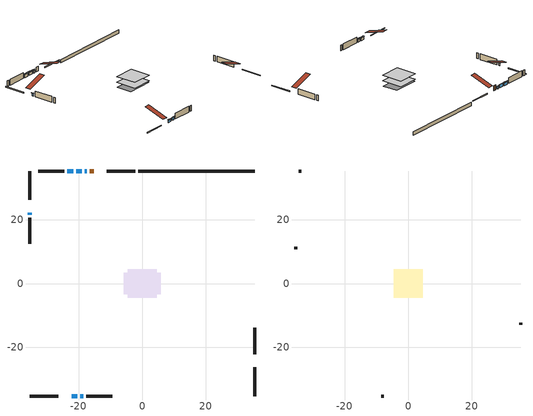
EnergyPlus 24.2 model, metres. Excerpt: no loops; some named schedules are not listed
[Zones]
conditioned space
 floor adiabatic (AdiabaticFloorConstruction): -4.53,-4.53 -4.53,4.53 4.53,4.53 4.53,-4.53 z0.2
 floor foundation (Slab1 construction): -5.75,-3.39 -5.75,3.39 5.75,3.39 5.75,-3.39 z-1.27
 wall outside (RimJoist1 construction): -2.16,35.34 -11.13,35.34 / -35.34,-35.34 -26.38,-35.34 / -35.34,35.34 -35.34,26.38 / 35.34,-35.34 35.34,-26.38 z0.2:0.5
 wall outside (AdiabaticWallConstruction 1): -15.31,35.34 -16.49,35.34 z0.2:2.23
 wall outside (AdiabaticWallConstruction): -17.41,35.34 -18.03,35.34 / -35.34,22.2 -35.34,21.58 z0.2:1.32; -18.95,35.34 -20.78,35.34 / -21.71,35.34 -23.54,35.34 / -19.44,-35.34 -18.52,-35.34 z0.2:1.42; -22.2,-35.34 -20.37,-35.34 z0.2:1.22
 wall outside (Wall1 construction): -24.47,35.34 -32.71,35.34 / -17.59,-35.34 -9.36,-35.34 / -35.34,20.66 -35.34,12.42 / 35.34,-22.2 35.34,-13.96 z0.2:2.64
 wall foundation (FoundationWall1 construction): 35.34,35.34 -1.24,35.34 z-1.27:0.2
 window (WindowConstruction 4): -17.42,35.34 -18.03,35.34 z0.2:1.32
 window (WindowConstruction 5): -35.34,22.2 -35.34,21.59 z0.2:1.32
 window (WindowConstruction): -18.95,35.34 -20.78,35.34 z0.2:1.42
 window (WindowConstruction 1): -21.71,35.34 -23.54,35.34 z0.2:1.42
 window (WindowConstruction 2): -22.2,-35.34 -20.37,-35.34 z0.2:1.21
 window (WindowConstruction 3): -19.44,-35.34 -18.52,-35.34 z0.2:1.42
 door (Door): -15.31,35.34 -16.49,35.34 z0.2:2.23
 ceiling adiabatic (AdiabaticFloorConstruction): 4.53,-4.53 4.53,4.53 -4.53,4.53 -4.53,-4.53 z0.2
attic - vented
 floor to conditioned space (Floor1 construction Reversed): -4.53,-4.53 -4.53,4.53 4.53,4.53 4.53,-4.53 z2.64
 wall outside (Wall2 construction): -33.64,35.34 -34.41,35.34 / -8.43,-35.34 -7.65,-35.34 / -35.34,11.49 -35.34,10.71 / 35.34,-13.03 35.34,-12.25 z0.2:2.64
 roof outside (Roof1 construction): -14.38,35.34,2.64 -14.38,26.51,5.58 -12.06,26.51,5.58 -12.06,35.34,2.64; -23.12,-35.34,2.64 -23.12,-26.51,5.58 -25.45,-26.51,5.58 -25.45,-35.34,2.64; -35.34,23.12,2.64 -26.51,23.12,5.58 -26.51,25.45,5.58 -35.34,25.45,2.64; 35.34,-23.12,2.64 26.51,-23.12,5.58 26.51,-25.45,5.58 35.34,-25.45,2.64
shading: -18.23,35.34 -17.21,35.34 -17.21,35.75 -18.23,35.75 z1.52; -35.34,21.38 -35.34,22.4 -35.75,22.4 -35.75,21.38 z1.52; -20.98,35.34 -18.75,35.34 -18.75,35.75 -20.98,35.75 z1.62; -23.74,35.34 -21.51,35.34 -21.51,35.75 -23.74,35.75 z1.62; -20.17,-35.34 -22.4,-35.34 -22.4,-35.75 -20.17,-35.75 z1.42; -18.32,-35.34 -19.64,-35.34 -19.64,-35.75 -18.32,-35.75 z1.62
[Building]
Building 1: Terrain=Suburbs
[Site:Location]
Fredericton_NB: Latitude {deg}=45.87; Longitude {deg}=-66.54; Time Zone {hr}=-4; Elevation {m}=21; Keep Site Location Information=Yes
[Site:GroundTemperature:Shallow]
1.40444, -0.745387, -0.917552, 0.102649, 4.19819, 8.27465, 11.8087, 14.0475, 14.2377, 12.4168, 8.97287, 5.02146
[Site:WaterMainsTemperature]
Calculation Method=Schedule; Temperature Schedule=mains temperature schedule
[Material] Roughness=Rough; Thermal Absorptance=0.9
Name | Thickness {m} | Conductivity {W/m-K} | Density {kg/m3} | Specific Heat {J/kg-K} | Solar Absorptance | Visible Absorptance
asphalt or fiberglass shingles | 0.00635 | 0.162714 | 1121.4 | 1465.45 | 0.4 | 0.4
ceiling loosefill ins | 0.254 | 0.0480833 | 16.02 | 1046.75 | 0.7 | 0.7
ceiling stud and cavity | 0.1397 | 0.103709 | 65.682 | 1177.47 | 0.7 | 0.7
concrete 4.0 in. | 0.1016 | 1.803125 | 2242.8 | 837.4 | 0.7 | 0.7
concrete 8.0 in. | 0.2032 | 1.803125 | 2242.8 | 837.4 | 0.7 | 0.7
door material | 0.04445 | 0.0451087 | 512.64 | 1214.23 | 0.7 | 0.7
exterior vertical ins | 0.0439632 | 0.029427 | 32.04 | 1214.23 | 0.7 | 0.7
floor covering | 0.0127 | 0.0433444 | 54.468 | 1339.84 | 0.6 | 0.6
floor rigid ins; wall rigid ins 1 | 0.512978 | 0.029427 | 32.04 | 1214.23 | 0.7 | 0.7
floor stud and cavity | 0.1397 | 1.75129 | 37.0049 | 1207.88 | 0.7 | 0.7
furniture material conditioned space 1 | 0.1524 | 0.115458 | 640.8 | 1214.23 | 0.6 | 0.6
gypsum board | 0.0127 | 0.160291 | 801 | 837.4 | 0.6 | 0.6
gypsum board 1 | 0.0127 | 0.160291 | 801 | 837.4 | 0.7 | 0.7
osb sheathing 0.5 in. | 0.0127 | 0.115458 | 512.64 | 1214.23 | 0.7 | 0.7
osb sheathing 0.75 in. | 0.01905 | 0.115458 | 512.64 | 1214.23 | 0.7 | 0.7
osb sheathing 2.0 in. | 0.0508 | 0.115458 | 512.64 | 1214.23 | 0.7 | 0.7
rim joist rigid ins; wall rigid ins | 0.051816 | 0.029427 | 32.04 | 1214.23 | 0.7 | 0.7
rim joist stud and cavity | 0.0508 | 0.0402607 | 125.044 | 1163.47 | 0.6 | 0.6
wall stud and cavity | 0.1397 | 0.215597 | 139.0536 | 1170.24 | 0.7 | 0.7
wall stud and cavity 1 | 0.0889 | 6.9971 | 50.32683 | 1063.81 | 0.6 | 0.6
wall stud and cavity 2 | 0.0889 | 0.380278 | 52.3479 | 1209.89 | 0.7 | 0.7
wall stud and cavity 3 | 0.0889 | 0.391764 | 83.0341 | 1211.67 | 0.7 | 0.7
wood siding | 0.0254 | 0.102417 | 544.68 | 1172.36 | 0.4 | 0.4
wood siding 1 | 0.00254 | 0.102417 | 544.68 | 1172.36 | 0.4 | 0.4
wood siding 2; wood siding 3; wood siding 4 | 0.0254 | 0.102417 | 544.68 | 1172.36 | 0.7 | 0.7
[WindowMaterial:SimpleGlazingSystem]
Name | U-Factor {W/m2-K} | Solar Heat Gain Coefficient
WindowMaterial | 2.93609 | 0.65
WindowMaterial 1 | 2.904297 | 0.68
WindowMaterial 2 | 2.94461 | 0.64
WindowMaterial 3 | 2.97073 | 0.62
[Construction]
AdiabaticFloorConstruction: floor stud and cavity, floor rigid ins, osb sheathing 0.75 in., floor covering
AdiabaticWallConstruction: wood siding 3, wall rigid ins 1, wall stud and cavity 2, gypsum board
AdiabaticWallConstruction 1: wood siding 4, wall rigid ins 1, wall stud and cavity 2, gypsum board
Door: door material
Floor1 construction Reversed: gypsum board, ceiling stud and cavity, ceiling loosefill ins
FoundationWall1 construction: concrete 8.0 in., gypsum board 1
furniture construction conditioned space 1: furniture material conditioned space 1
PartitionWallConstruction: gypsum board, wall stud and cavity 3, gypsum board
RimJoist1 construction: wood siding 2, rim joist rigid ins, osb sheathing 2.0 in., rim joist stud and cavity
Roof1 construction: asphalt or fiberglass shingles
Slab1 construction: concrete 4.0 in.
Wall1 construction: wood siding, wall rigid ins, osb sheathing 0.5 in., wall stud and cavity, gypsum board
Wall2 construction: wood siding 1, wall stud and cavity 1
WindowConstruction; WindowConstruction 3: WindowMaterial
WindowConstruction 1: WindowMaterial 1
WindowConstruction 2: WindowMaterial 2
WindowConstruction 4; WindowConstruction 5: WindowMaterial 3
[Zone] Multiplier=1; Part of Total Floor Area=Yes
Name | Volume {m3}
attic - vented | 39.2357
conditioned space | 339
[Space]
Name | Zone | Volume {m3}
attic - vented 1 | attic - vented | 39.2357
conditioned space 1 | conditioned space | 339
[ZoneInfiltration:EffectiveLeakageArea]
infil attic - vented 1: Zone or Space=attic - vented 1; Schedule=Always On Discrete; Effective Air Leakage Area {cm2}=3285.6; Stack Coefficient=0.000374178; Wind Coefficient=1.30695e-05
[ZoneMixing]
whole house fan mix: Zone or Space=attic - vented; Schedule=Always On Continuous; Design Flow Rate Calculation Method=Flow/Zone; Design Flow Rate {m3/s}=0; Source Zone or Space=conditioned space
[SurfaceProperty:ExposedFoundationPerimeter]
Slab1: Exposed Perimeter Calculation Method=TotalExposedPerimeter; Total Exposed Perimeter {m}=36.577
[InternalMass] Zone or ZoneList=conditioned space; Space or SpaceList=conditioned space 1
Name | Construction | Surface Area {m2}
furniture mass conditioned space 1 | furniture construction conditioned space 1 | 64.0601
partition wall mass | PartitionWallConstruction | 160.15
[Lights]
interior lighting: Zone or ZoneList or Space or SpaceList=conditioned space 1; Schedule=interior lighting schedule; Design Level Calculation Method=LightingLevel; Lighting Level {W}=343.2; Return Air Fraction=0; Fraction Radiant=0.6; Fraction Visible=0.2; Fraction Replaceable=1
[People]
occupants: Zone or ZoneList or Space or SpaceList=conditioned space 1; Number of People Schedule=occupants schedule; Number of People Calculation Method=People; Number of People=3; Fraction Radiant=0.314171; Sensible Heat Fraction=0.56303; Activity Level Schedule=occupants activity schedule; Carbon Dioxide Generation Rate {m3/s-W}=0; Enable ASHRAE 55 Comfort Warnings=No; Mean Radiant Temperature Calculation Type=EnclosureAveraged
[ElectricEquipment] Zone or ZoneList or Space or SpaceList=conditioned space 1; Design Level Calculation Method=EquipmentLevel
Name | Schedule | Design Level {W} | Fraction Latent | Fraction Radiant | Fraction Lost
clothes dryer | clothes dryer schedule | 140.772 | 0.015 | 0.081 | 0.85
clothes washer | clothes washer schedule | 32.1985 | 0.03 | 0.162 | 0.7
cooking range | cooking range schedule | 215.147 | 0.08 | 0.432 | 0.2
dishwasher | dishwasher schedule | 66.8632 | 0.3 | 0.18 | 0.4
fridge | fridge schedule | 72.9452 | 0 | 0.6 | 0
mech vent house fan | mech vent house fan schedule | 23.1967 | 0 | 0 | 0.5
mech vent house fan cfis | mech vent house fan cfis schedule | 0 | 0 | 0 | 0
misc plug loads | misc plug loads schedule | 494.7 | 0.045 | 0.513 | 0.1
whole house fan | Always On Discrete | 0 | 0 | 0 | 1
[OtherEquipment] Zone or ZoneList or Space or SpaceList=conditioned space 1; Design Level Calculation Method=EquipmentLevel
Name | Fuel Type | Schedule | Design Level {W} | Fraction Latent | Fraction Radiant | Fraction Lost
clothes dryer 1 | Electricity | clothes dryer schedule | 0 | 0.015 | 0.081 | 0.85
cooking range 1 | Electricity | cooking range schedule | 0 | 0.08 | 0.432 | 0.2
general water use latent | None | general water use schedule | 62.594 | 1 | 0 | 0
general water use sensible | None | general water use schedule | -61.6891 | 0 | 0.6 | 0
mech vent house fan latent load | None | Always On Discrete | 0 | 1 | 0 | 0
mech vent house fan sensible load | None | Always On Discrete | 0 | 0 | 0 | 0
water heater energy adjustment1 | Electricity | Always On Discrete | 0.01 | 0 | 0 | 1
[ZoneInfiltration:DesignFlowRate] Zone or ZoneList or Space or SpaceList=conditioned space 1; Schedule=Always On Discrete; Design Flow Rate Calculation Method=Flow/Zone; Design Flow Rate {m3/s}=0
infil flow; natural vent flow; whole house fan flow
[ZoneControl:Thermostat]
conditioned space Thermostat: Zone or ZoneList=conditioned space; Control Type Schedule=conditioned space Thermostat Schedule; Control 1=conditioned space temperature setpoint; Temperature Difference Between Cutout And Setpoint {deltaC}=0
[ZoneHVAC:Baseboard:Convective:Electric]
electric baseboard: Availability Schedule=Always On Discrete; Heating Design Capacity {W}=6312.46; Efficiency=1
[Zone equipment]
conditioned space: electric baseboard
[Foundation:Kiva]
Foundation Kiva 1: Initial Indoor Air Temperature {C}=18; Wall Height Above Grade {m}=0.199979; Wall Depth Below Slab {m}=0.2032; Custom Block Material Name 1=exterior vertical ins; Custom Block Depth 1 {m}=1.46999; Custom Block X Position 1 {m}=0.2159; Custom Block Z Position 1 {m}=0
[Foundation:Kiva:Settings]
Soil Conductivity {W/m-K}=0.849921; Soil Density {kg/m3}=1842.3; Soil Specific Heat {J/kg-K}=418.7; Ground Solar Absorptivity=0.9; Ground Thermal Absorptivity=0.9; Ground Surface Roughness {m}=0.03; Far-Field Width {m}=40; Deep-Ground Boundary Condition=ZeroFlux; Deep-Ground Depth {m}=40; Minimum Cell Dimension {m}=0.2; Maximum Cell Growth Coefficient=3; Simulation Timestep=Timestep
[Exterior:Lights]
exterior lighting: Schedule=exterior lighting schedule; Design Level {W}=75.6
[EnergyManagementSystem:GlobalVariable]
infil_program_Qfan
infil_program_Qinf
natural_vent_program_Qnv
natural_vent_program_Qwhf
[EnergyManagementSystem:Sensor]
Name | Output:Variable or Output:Meter Index Key | Output:Variable or Output:Meter
airflow_gain | infil flow | Infiltration Sensible Heat Gain Energy
airflow_gain_1 | natural vent flow | Infiltration Sensible Heat Gain Energy
airflow_gain_2 | whole house fan flow | Infiltration Sensible Heat Gain Energy
airflow_loss | infil flow | Infiltration Sensible Heat Loss Energy
airflow_loss_1 | natural vent flow | Infiltration Sensible Heat Loss Energy
airflow_loss_2 | whole house fan flow | Infiltration Sensible Heat Loss Energy
clg_load_cond |  | Cooling:EnergyTransfer:Zone:CONDITIONED SPACE
clg_sp_s; clg_sp_s_1 | cooling setpoint | Schedule Value
clothes_dryer_exhaust_0_sch_s | clothes dryer exhaust 0 schedule | Schedule Value
conditioned_space_clg_unmet_s | conditioned space | Zone Cooling Setpoint Not Met Time
conditioned_space_htg_unmet_s | conditioned space | Zone Heating Setpoint Not Met Time
cool_season | cooling season schedule | Schedule Value
fridge_tin_s; tin_s; tin_s_1 | conditioned space | Zone Mean Air Temperature
htg_load_cond |  | Heating:EnergyTransfer:Zone:CONDITIONED SPACE
htg_sp_s; htg_sp_s_1 | heating setpoint | Schedule Value
ig_ee_conv | clothes dryer | Electric Equipment Convective Heating Energy
ig_ee_conv_2 | cooking range | Electric Equipment Convective Heating Energy
ig_ee_conv_4 | fridge | Electric Equipment Convective Heating Energy
ig_ee_conv_5 | misc plug loads | Electric Equipment Convective Heating Energy
ig_ee_conv_6 | whole house fan | Electric Equipment Convective Heating Energy
ig_ee_rad | clothes dryer | Electric Equipment Radiant Heating Energy
ig_ee_rad_2 | cooking range | Electric Equipment Radiant Heating Energy
ig_ee_rad_4 | fridge | Electric Equipment Radiant Heating Energy
ig_ee_rad_5 | misc plug loads | Electric Equipment Radiant Heating Energy
ig_ee_rad_6 | whole house fan | Electric Equipment Radiant Heating Energy
ig_lgt_conv | interior lighting | Lights Convective Heating Energy
ig_lgt_rad | interior lighting | Lights Radiant Heating Energy
ig_lgt_vis | interior lighting | Lights Visible Radiation Heating Energy
ig_oe_conv | clothes dryer 1 | Other Equipment Convective Heating Energy
ig_oe_conv_1 | cooking range 1 | Other Equipment Convective Heating Energy
ig_oe_conv_2 | general water use latent | Other Equipment Convective Heating Energy
ig_oe_conv_3 | general water use sensible | Other Equipment Convective Heating Energy
ig_oe_conv_4 | water heater energy adjustment1 | Other Equipment Convective Heating Energy
ig_oe_rad | clothes dryer 1 | Other Equipment Radiant Heating Energy
ig_oe_rad_1 | cooking range 1 | Other Equipment Radiant Heating Energy
ig_oe_rad_2 | general water use latent | Other Equipment Radiant Heating Energy
ig_oe_rad_3 | general water use sensible | Other Equipment Radiant Heating Energy
ig_oe_rad_4 | water heater energy adjustment1 | Other Equipment Radiant Heating Energy
ig_ppl_conv | occupants | People Convective Heating Energy
ig_ppl_rad | occupants | People Radiant Heating Energy
im_conv | furniture mass conditioned space 1 | Surface Inside Face Convection Heat Gain Energy
im_conv_1 | partition wall mass | Surface Inside Face Convection Heat Gain Energy
im_ig | furniture mass conditioned space 1 | Surface Inside Face Internal Gains Radiation Heat Gain Energy
im_ig_1 | partition wall mass | Surface Inside Face Internal Gains Radiation Heat Gain Energy
im_lgt | furniture mass conditioned space 1 | Surface Inside Face Lights Radiation Heat Gain Energy
im_lgt_1 | partition wall mass | Surface Inside Face Lights Radiation Heat Gain Energy
im_sol | furniture mass conditioned space 1 | Surface Inside Face Solar Radiation Heat Gain Energy
im_sol_1 | partition wall mass | Surface Inside Face Solar Radiation Heat Gain Energy
im_surf | furniture mass conditioned space 1 | Surface Inside Face Net Surface Thermal Radiation Heat Gain Energy
im_surf_1 | partition wall mass | Surface Inside Face Net Surface Thermal Radiation Heat Gain Energy
mv_conv | mech vent house fan | Electric Equipment Convective Heating Energy
mv_conv_1 | mech vent house fan cfis | Electric Equipment Convective Heating Energy
mv_conv_2 | mech vent house fan latent load | Other Equipment Convective Heating Energy
mv_conv_3 | mech vent house fan sensible load | Other Equipment Convective Heating Energy
mv_rad | mech vent house fan | Electric Equipment Radiant Heating Energy
mv_rad_1 | mech vent house fan cfis | Electric Equipment Radiant Heating Energy
mv_rad_2 | mech vent house fan latent load | Other Equipment Radiant Heating Energy
mv_rad_3 | mech vent house fan sensible load | Other Equipment Radiant Heating Energy
natural_vent_s | natural vent schedule | Schedule Value
out_pb_s |  | Site Outdoor Air Barometric Pressure
out_wt_s |  | Site Outdoor Air Humidity Ratio
site_vw_s |  | Site Wind Speed
ss_back_out | Window1 | Surface Window Shortwave from Zone Back Out Window Heat Transfer Rate
ss_back_out_1 | Window2 | Surface Window Shortwave from Zone Back Out Window Heat Transfer Rate
ss_back_out_2 | Window3 | Surface Window Shortwave from Zone Back Out Window Heat Transfer Rate
ss_back_out_3 | Window5 | Surface Window Shortwave from Zone Back Out Window Heat Transfer Rate
ss_back_out_4 | Window6 | Surface Window Shortwave from Zone Back Out Window Heat Transfer Rate
ss_back_out_5 | Window8 | Surface Window Shortwave from Zone Back Out Window Heat Transfer Rate
ss_conv | Door1 | Surface Inside Face Convection Heat Gain Energy
ss_conv_1 | Window1 | Surface Inside Face Convection Heat Gain Energy
ss_conv_2 | Window2 | Surface Inside Face Convection Heat Gain Energy
ss_conv_3 | Window3 | Surface Inside Face Convection Heat Gain Energy
ss_conv_4 | Window5 | Surface Inside Face Convection Heat Gain Energy
ss_conv_5 | Window6 | Surface Inside Face Convection Heat Gain Energy
ss_conv_6 | Window8 | Surface Inside Face Convection Heat Gain Energy
ss_ig | Door1 | Surface Inside Face Internal Gains Radiation Heat Gain Energy
ss_ig_1 | Window1 | Surface Inside Face Internal Gains Radiation Heat Gain Energy
ss_ig_2 | Window2 | Surface Inside Face Internal Gains Radiation Heat Gain Energy
ss_ig_3 | Window3 | Surface Inside Face Internal Gains Radiation Heat Gain Energy
ss_ig_4 | Window5 | Surface Inside Face Internal Gains Radiation Heat Gain Energy
ss_ig_5 | Window6 | Surface Inside Face Internal Gains Radiation Heat Gain Energy
ss_ig_6 | Window8 | Surface Inside Face Internal Gains Radiation Heat Gain Energy
ss_lgt | Door1 | Surface Inside Face Lights Radiation Heat Gain Energy
ss_sol | Door1 | Surface Inside Face Solar Radiation Heat Gain Energy
ss_surf | Door1 | Surface Inside Face Net Surface Thermal Radiation Heat Gain Energy
ss_surf_1 | Window1 | Surface Inside Face Net Surface Thermal Radiation Heat Gain Energy
ss_surf_2 | Window2 | Surface Inside Face Net Surface Thermal Radiation Heat Gain Energy
ss_surf_3 | Window3 | Surface Inside Face Net Surface Thermal Radiation Heat Gain Energy
ss_surf_4 | Window5 | Surface Inside Face Net Surface Thermal Radiation Heat Gain Energy
ss_surf_5 | Window6 | Surface Inside Face Net Surface Thermal Radiation Heat Gain Energy
ss_surf_6 | Window8 | Surface Inside Face Net Surface Thermal Radiation Heat Gain Energy
ss_trans_in | Window1 | Surface Window Transmitted Solar Radiation Rate
ss_trans_in_1 | Window2 | Surface Window Transmitted Solar Radiation Rate
ss_trans_in_2 | Window3 | Surface Window Transmitted Solar Radiation Rate
ss_trans_in_3 | Window5 | Surface Window Transmitted Solar Radiation Rate
ss_trans_in_4 | Window6 | Surface Window Transmitted Solar Radiation Rate
ss_trans_in_5 | Window8 | Surface Window Transmitted Solar Radiation Rate
ss_trans_out | Window1 | Surface Inside Face Initial Transmitted Diffuse Transmitted Out Window Solar Radiation Rate
ss_trans_out_1 | Window2 | Surface Inside Face Initial Transmitted Diffuse Transmitted Out Window Solar Radiation Rate
ss_trans_out_2 | Window3 | Surface Inside Face Initial Transmitted Diffuse Transmitted Out Window Solar Radiation Rate
ss_trans_out_3 | Window5 | Surface Inside Face Initial Transmitted Diffuse Transmitted Out Window Solar Radiation Rate
ss_trans_out_4 | Window6 | Surface Inside Face Initial Transmitted Diffuse Transmitted Out Window Solar Radiation Rate
ss_trans_out_5 | Window8 | Surface Inside Face Initial Transmitted Diffuse Transmitted Out Window Solar Radiation Rate
s_conv | Floor1 | Surface Inside Face Convection Heat Gain Energy
s_conv_1 | FoundationWall1 | Surface Inside Face Convection Heat Gain Energy
s_conv_10 | Wall1:180 | Surface Inside Face Convection Heat Gain Energy
s_conv_11 | Wall1:270 | Surface Inside Face Convection Heat Gain Energy
s_conv_12 | Wall1:90 | Surface Inside Face Convection Heat Gain Energy
s_conv_2 | inferred conditioned ceiling | Surface Inside Face Convection Heat Gain Energy
s_conv_3 | inferred conditioned floor | Surface Inside Face Convection Heat Gain Energy
s_conv_4 | RimJoist1:0 | Surface Inside Face Convection Heat Gain Energy
s_conv_5 | RimJoist1:180 | Surface Inside Face Convection Heat Gain Energy
s_conv_6 | RimJoist1:270 | Surface Inside Face Convection Heat Gain Energy
s_conv_7 | RimJoist1:90 | Surface Inside Face Convection Heat Gain Energy
s_conv_8 | Slab1 | Surface Inside Face Convection Heat Gain Energy
s_conv_9 | Wall1:0 | Surface Inside Face Convection Heat Gain Energy
s_ig | Floor1 | Surface Inside Face Internal Gains Radiation Heat Gain Energy
s_ig_1 | FoundationWall1 | Surface Inside Face Internal Gains Radiation Heat Gain Energy
s_ig_10 | Wall1:180 | Surface Inside Face Internal Gains Radiation Heat Gain Energy
s_ig_11 | Wall1:270 | Surface Inside Face Internal Gains Radiation Heat Gain Energy
s_ig_12 | Wall1:90 | Surface Inside Face Internal Gains Radiation Heat Gain Energy
s_ig_2 | inferred conditioned ceiling | Surface Inside Face Internal Gains Radiation Heat Gain Energy
s_ig_3 | inferred conditioned floor | Surface Inside Face Internal Gains Radiation Heat Gain Energy
s_ig_4 | RimJoist1:0 | Surface Inside Face Internal Gains Radiation Heat Gain Energy
s_ig_5 | RimJoist1:180 | Surface Inside Face Internal Gains Radiation Heat Gain Energy
s_ig_6 | RimJoist1:270 | Surface Inside Face Internal Gains Radiation Heat Gain Energy
s_ig_7 | RimJoist1:90 | Surface Inside Face Internal Gains Radiation Heat Gain Energy
s_ig_8 | Slab1 | Surface Inside Face Internal Gains Radiation Heat Gain Energy
s_ig_9 | Wall1:0 | Surface Inside Face Internal Gains Radiation Heat Gain Energy
s_lgt | Floor1 | Surface Inside Face Lights Radiation Heat Gain Energy
s_lgt_1 | FoundationWall1 | Surface Inside Face Lights Radiation Heat Gain Energy
s_lgt_10 | Wall1:180 | Surface Inside Face Lights Radiation Heat Gain Energy
s_lgt_11 | Wall1:270 | Surface Inside Face Lights Radiation Heat Gain Energy
s_lgt_12 | Wall1:90 | Surface Inside Face Lights Radiation Heat Gain Energy
s_lgt_2 | inferred conditioned ceiling | Surface Inside Face Lights Radiation Heat Gain Energy
s_lgt_3 | inferred conditioned floor | Surface Inside Face Lights Radiation Heat Gain Energy
s_lgt_4 | RimJoist1:0 | Surface Inside Face Lights Radiation Heat Gain Energy
s_lgt_5 | RimJoist1:180 | Surface Inside Face Lights Radiation Heat Gain Energy
s_lgt_6 | RimJoist1:270 | Surface Inside Face Lights Radiation Heat Gain Energy
s_lgt_7 | RimJoist1:90 | Surface Inside Face Lights Radiation Heat Gain Energy
s_lgt_8 | Slab1 | Surface Inside Face Lights Radiation Heat Gain Energy
s_lgt_9 | Wall1:0 | Surface Inside Face Lights Radiation Heat Gain Energy
s_sol | Floor1 | Surface Inside Face Solar Radiation Heat Gain Energy
s_sol_1 | FoundationWall1 | Surface Inside Face Solar Radiation Heat Gain Energy
s_sol_10 | Wall1:180 | Surface Inside Face Solar Radiation Heat Gain Energy
s_sol_11 | Wall1:270 | Surface Inside Face Solar Radiation Heat Gain Energy
s_sol_12 | Wall1:90 | Surface Inside Face Solar Radiation Heat Gain Energy
s_sol_2 | inferred conditioned ceiling | Surface Inside Face Solar Radiation Heat Gain Energy
s_sol_3 | inferred conditioned floor | Surface Inside Face Solar Radiation Heat Gain Energy
s_sol_4 | RimJoist1:0 | Surface Inside Face Solar Radiation Heat Gain Energy
s_sol_5 | RimJoist1:180 | Surface Inside Face Solar Radiation Heat Gain Energy
s_sol_6 | RimJoist1:270 | Surface Inside Face Solar Radiation Heat Gain Energy
s_sol_7 | RimJoist1:90 | Surface Inside Face Solar Radiation Heat Gain Energy
s_sol_8 | Slab1 | Surface Inside Face Solar Radiation Heat Gain Energy
s_sol_9 | Wall1:0 | Surface Inside Face Solar Radiation Heat Gain Energy
s_surf | Floor1 | Surface Inside Face Net Surface Thermal Radiation Heat Gain Energy
s_surf_1 | FoundationWall1 | Surface Inside Face Net Surface Thermal Radiation Heat Gain Energy
s_surf_10 | Wall1:180 | Surface Inside Face Net Surface Thermal Radiation Heat Gain Energy
s_surf_11 | Wall1:270 | Surface Inside Face Net Surface Thermal Radiation Heat Gain Energy
s_surf_12 | Wall1:90 | Surface Inside Face Net Surface Thermal Radiation Heat Gain Energy
s_surf_2 | inferred conditioned ceiling | Surface Inside Face Net Surface Thermal Radiation Heat Gain Energy
s_surf_3 | inferred conditioned floor | Surface Inside Face Net Surface Thermal Radiation Heat Gain Energy
s_surf_4 | RimJoist1:0 | Surface Inside Face Net Surface Thermal Radiation Heat Gain Energy
s_surf_5 | RimJoist1:180 | Surface Inside Face Net Surface Thermal Radiation Heat Gain Energy
s_surf_6 | RimJoist1:270 | Surface Inside Face Net Surface Thermal Radiation Heat Gain Energy
s_surf_7 | RimJoist1:90 | Surface Inside Face Net Surface Thermal Radiation Heat Gain Energy
s_surf_8 | Slab1 | Surface Inside Face Net Surface Thermal Radiation Heat Gain Energy
s_surf_9 | Wall1:0 | Surface Inside Face Net Surface Thermal Radiation Heat Gain Energy
tout_s | conditioned space | Zone Outdoor Air Drybulb Temperature
win_s | conditioned space | Zone Air Humidity Ratio
[EnergyManagementSystem:Actuator]
Name | Actuated Component Unique | Actuated Component Type | Actuated Component Control Type
fridge_schedule_act | fridge schedule | Schedule:Constant | Schedule Value
infil_flow_act | infil flow | Zone Infiltration | Air Exchange Flow Rate
mech_vent_house_fan_cfis_act | mech vent house fan cfis | ElectricEquipment | Electricity Rate
mech_vent_house_fan_latent_load_act | mech vent house fan latent load | OtherEquipment | Power Level
mech_vent_house_fan_sensible_load_act | mech vent house fan sensible load | OtherEquipment | Power Level
natural_vent_flow_act | natural vent flow | Zone Infiltration | Air Exchange Flow Rate
water_heater_ec_adj_act | water heater energy adjustment1 | OtherEquipment | Power Level
whole_house_fan_act | whole house fan | ElectricEquipment | Electricity Rate
whole_house_fan_flow_act | whole house fan flow | Zone Infiltration | Air Exchange Flow Rate
whole_house_fan_mix_act | whole house fan mix | ZoneMixing | Air Exchange Flow Rate
